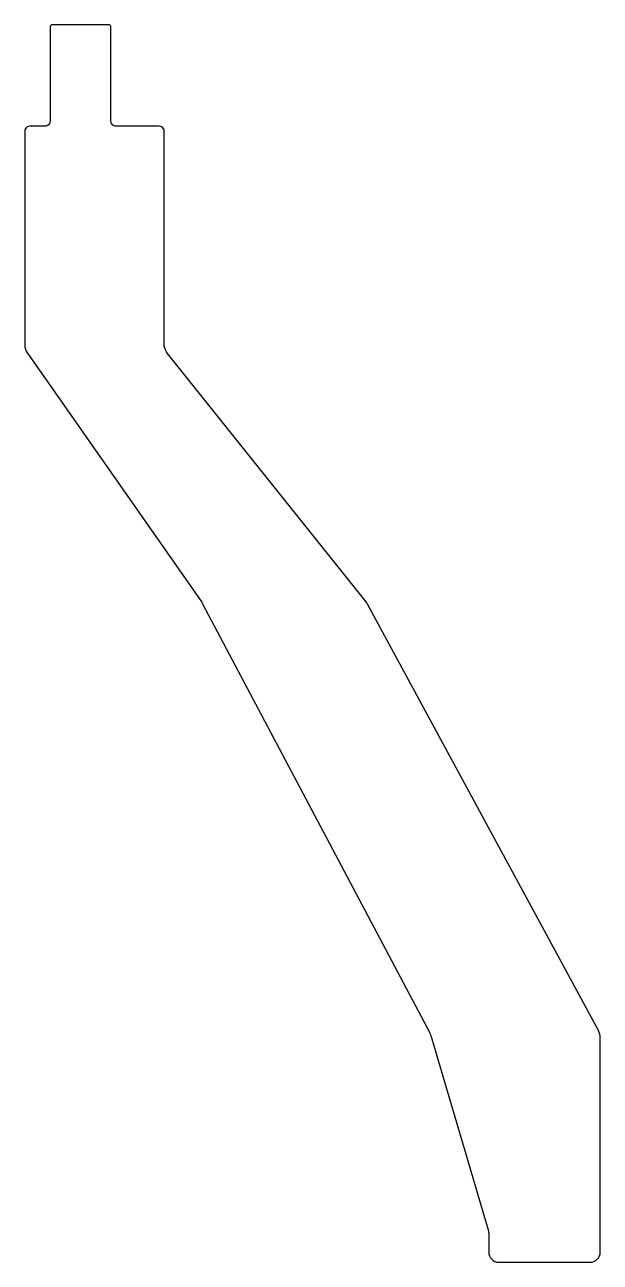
# Model space of a CAD drawing. Header units: millimetres. Extents: x 35 to 262, y 0 to 488.
import ezdxf

# ---------------------------------------------------------------- set-up
doc = ezdxf.new("R2010")
doc.units = ezdxf.units.MM
doc.layers.add('CUT_DESIGN_ONLY', color=1, linetype='Continuous')

msp = doc.modelspace()

# ---------------------------------------------------------------- linework, layer by layer
at = {"layer": 'CUT_DESIGN_ONLY'}
msp.add_lwpolyline([(218, 4), (218.076859, 3.219639), (218.304482, 2.469266), (218.674122, 1.777719), (219.171573, 1.171573), (219.777719, 0.674122), (220.469266, 0.304482), (221.219639, 0.076859), (222, 0), (258, 0), (258.780361, 0.076859), (259.530734, 0.304482), (260.222281, 0.674122), (260.828427, 1.171573), (261.325878, 1.777719), (261.695518, 2.469266), (261.923141, 3.219639), (262, 4), (262, 88.480585), (261.953923, 89.222745), (261.8164, 89.953506), (261.589542, 90.661644), (261.276835, 91.336284), (170.255834, 259.527263), (169.979972, 259.986723), (169.664212, 260.419735), (91.314787, 358.356516), (90.853109, 359.020937), (90.485018, 359.741431), (90.217209, 360.504897), (90.05455, 361.297453), (90, 362.104686), (90, 446), (89.931852, 446.517638), (89.732051, 447), (89.414214, 447.414214), (89, 447.732051), (88.517638, 447.931852), (88, 448), (71, 448), (70.482362, 448.068148), (70, 448.267949), (69.585786, 448.585786), (69.267949, 449), (69.068148, 449.482362), (69, 450), (69, 487), (68.92388, 487.382683), (68.707107, 487.707107), (68.382683, 487.92388), (68, 488), (46, 488), (45.617317, 487.92388), (45.292893, 487.707107), (45.07612, 487.382683), (45, 487), (45, 450), (44.931852, 449.482362), (44.732051, 449), (44.414214, 448.585786), (44, 448.267949), (43.517638, 448.068148), (43, 448), (37, 448), (36.482362, 447.931852), (36, 447.732051), (35.585786, 447.414214), (35.267949, 447), (35.068148, 446.517638), (35, 446), (35, 361.891333), (35.069799, 360.9788), (35.277573, 360.087497), (35.618486, 359.238163), (36.084608, 358.450559), (104.786697, 260.304718), (104.990173, 259.993991), (105.174033, 259.67127), (194.71811, 90.532459), (194.972057, 89.988618), (195.170399, 89.422125), (217.755017, 12.830813), (217.938438, 11.991113), (218, 11.133821)], close=True, dxfattribs=at)

doc.saveas('drawing.dxf')
